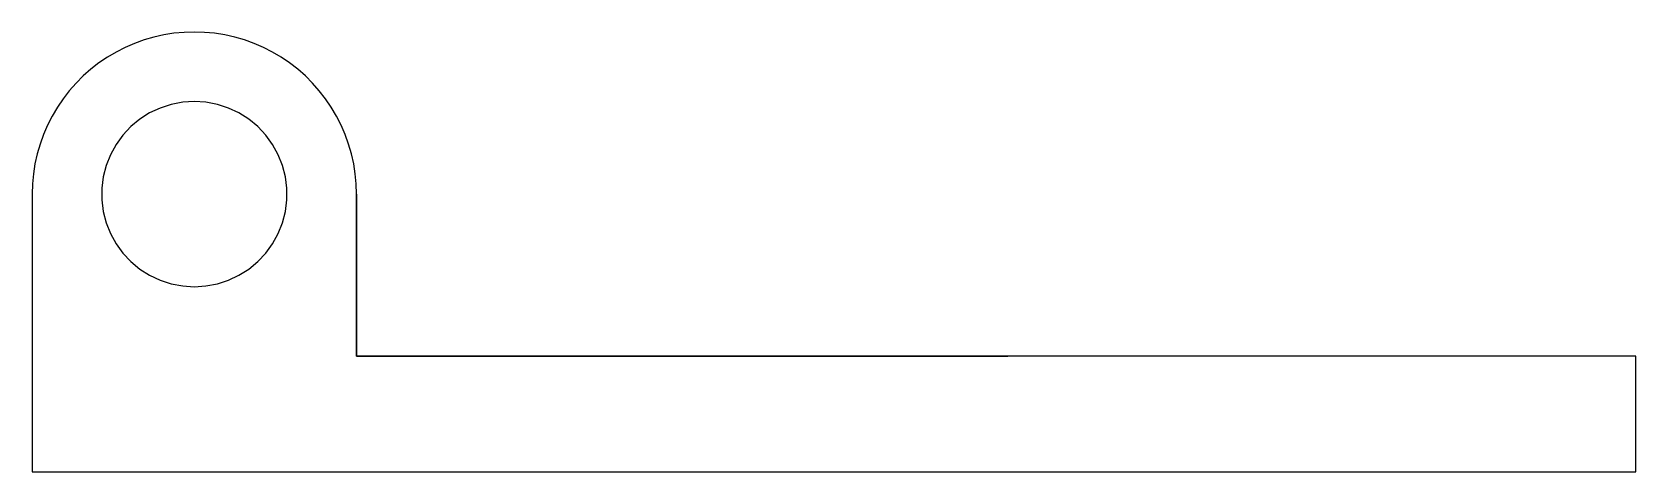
# Model space of a CAD drawing. Header units: metres. Extents: x -22.1 to 47.1, y 0 to 19.
import ezdxf

# ---------------------------------------------------------------- set-up
doc = ezdxf.new("R2010")
doc.units = ezdxf.units.M

msp = doc.modelspace()

# ---------------------------------------------------------------- linework, layer by layer
for points in [[(-8.1, 12), (-8.114, 12.44), (-8.155, 12.877), (-8.224, 13.312), (-8.32, 13.741), (-8.443, 14.163), (-8.592, 14.577), (-8.766, 14.98), (-8.966, 15.372), (-9.19, 15.751), (-9.437, 16.114), (-9.706, 16.462), (-9.997, 16.792), (-10.308, 17.103), (-10.638, 17.394), (-10.986, 17.663), (-11.349, 17.91), (-11.728, 18.134), (-12.12, 18.334), (-12.523, 18.508), (-12.937, 18.657), (-13.359, 18.78), (-13.788, 18.876), (-14.223, 18.945), (-14.66, 18.986), (-15.1, 19), (-15.54, 18.986), (-15.977, 18.945), (-16.412, 18.876), (-16.841, 18.78), (-17.263, 18.657), (-17.677, 18.508), (-18.08, 18.334), (-18.472, 18.134), (-18.851, 17.91), (-19.214, 17.663), (-19.562, 17.394), (-19.892, 17.103), (-20.203, 16.792), (-20.494, 16.462), (-20.763, 16.114), (-21.01, 15.751), (-21.234, 15.372), (-21.434, 14.98), (-21.608, 14.577), (-21.757, 14.163), (-21.88, 13.741), (-21.976, 13.312), (-22.045, 12.877), (-22.086, 12.44), (-22.1, 12)], [(-15.1, 16), (-15.601, 15.968), (-16.095, 15.874), (-16.572, 15.719), (-17.027, 15.505), (-17.451, 15.236), (-17.838, 14.916), (-18.182, 14.55), (-18.477, 14.143), (-18.719, 13.703), (-18.904, 13.236), (-19.029, 12.75), (-19.092, 12.251), (-19.092, 11.749), (-19.029, 11.25), (-18.904, 10.764), (-18.719, 10.297), (-18.477, 9.857), (-18.182, 9.45), (-17.838, 9.084), (-17.451, 8.764), (-17.027, 8.495), (-16.572, 8.281), (-16.095, 8.126), (-15.601, 8.032), (-15.1, 8), (-14.599, 8.032), (-14.105, 8.126), (-13.628, 8.281), (-13.173, 8.495), (-12.749, 8.764), (-12.362, 9.084), (-12.018, 9.45), (-11.723, 9.857), (-11.481, 10.297), (-11.296, 10.764), (-11.171, 11.25), (-11.108, 11.749), (-11.108, 12.251), (-11.171, 12.75), (-11.296, 13.236), (-11.481, 13.703), (-11.723, 14.143), (-12.018, 14.55), (-12.362, 14.916), (-12.749, 15.236), (-13.173, 15.505), (-13.628, 15.719), (-14.105, 15.874), (-14.599, 15.968), (-15.1, 16)], [(-22.1, 12), (-22.1, 11.76), (-22.1, 11.52), (-22.1, 11.28), (-22.1, 11.04), (-22.1, 10.8), (-22.1, 10.56), (-22.1, 10.32), (-22.1, 10.08), (-22.1, 9.84), (-22.1, 9.6), (-22.1, 9.36), (-22.1, 9.12), (-22.1, 8.88), (-22.1, 8.64), (-22.1, 8.4), (-22.1, 8.16), (-22.1, 7.92), (-22.1, 7.68), (-22.1, 7.44), (-22.1, 7.2), (-22.1, 6.96), (-22.1, 6.72), (-22.1, 6.48), (-22.1, 6.24), (-22.1, 6), (-22.1, 5.76), (-22.1, 5.52), (-22.1, 5.28), (-22.1, 5.04), (-22.1, 4.8), (-22.1, 4.56), (-22.1, 4.32), (-22.1, 4.08), (-22.1, 3.84), (-22.1, 3.6), (-22.1, 3.36), (-22.1, 3.12), (-22.1, 2.88), (-22.1, 2.64), (-22.1, 2.4), (-22.1, 2.16), (-22.1, 1.92), (-22.1, 1.68), (-22.1, 1.44), (-22.1, 1.2), (-22.1, 0.96), (-22.1, 0.72), (-22.1, 0.48), (-22.1, 0.24), (-22.1, 0)], [(-8.1, 12), (-8.1, 11.86), (-8.1, 11.72), (-8.1, 11.58), (-8.1, 11.44), (-8.1, 11.3), (-8.1, 11.16), (-8.1, 11.02), (-8.1, 10.88), (-8.1, 10.74), (-8.1, 10.6), (-8.1, 10.46), (-8.1, 10.32), (-8.1, 10.18), (-8.1, 10.04), (-8.1, 9.9), (-8.1, 9.76), (-8.1, 9.62), (-8.1, 9.48), (-8.1, 9.34), (-8.1, 9.2), (-8.1, 9.06), (-8.1, 8.92), (-8.1, 8.78), (-8.1, 8.64), (-8.1, 8.5), (-8.1, 8.36), (-8.1, 8.22), (-8.1, 8.08), (-8.1, 7.94), (-8.1, 7.8), (-8.1, 7.66), (-8.1, 7.52), (-8.1, 7.38), (-8.1, 7.24), (-8.1, 7.1), (-8.1, 6.96), (-8.1, 6.82), (-8.1, 6.68), (-8.1, 6.54), (-8.1, 6.4), (-8.1, 6.26), (-8.1, 6.12), (-8.1, 5.98), (-8.1, 5.84), (-8.1, 5.7), (-8.1, 5.56), (-8.1, 5.42), (-8.1, 5.28), (-8.1, 5.14), (-8.1, 5)], [(-8.1, 5), (-8.1, 5.14), (-8.1, 5.28), (-8.1, 5.42), (-8.1, 5.56), (-8.1, 5.7), (-8.1, 5.84), (-8.1, 5.98), (-8.1, 6.12), (-8.1, 6.26), (-8.1, 6.4), (-8.1, 6.54), (-8.1, 6.68), (-8.1, 6.82), (-8.1, 6.96), (-8.1, 7.1), (-8.1, 7.24), (-8.1, 7.38), (-8.1, 7.52), (-8.1, 7.66), (-8.1, 7.8), (-8.1, 7.94), (-8.1, 8.08), (-8.1, 8.22), (-8.1, 8.36), (-8.1, 8.5), (-8.1, 8.64), (-8.1, 8.78), (-8.1, 8.92), (-8.1, 9.06), (-8.1, 9.2), (-8.1, 9.34), (-8.1, 9.48), (-8.1, 9.62), (-8.1, 9.76), (-8.1, 9.9), (-8.1, 10.04), (-8.1, 10.18), (-8.1, 10.32), (-8.1, 10.46), (-8.1, 10.6), (-8.1, 10.74), (-8.1, 10.88), (-8.1, 11.02), (-8.1, 11.16), (-8.1, 11.3), (-8.1, 11.44), (-8.1, 11.58), (-8.1, 11.72), (-8.1, 11.86), (-8.1, 12)], [(-8.1, 5), (-7.538, 5), (-6.976, 5), (-6.414, 5), (-5.852, 5), (-5.29, 5), (-4.728, 5), (-4.166, 5), (-3.604, 5), (-3.042, 5), (-2.48, 5), (-1.918, 5), (-1.356, 5), (-0.794, 5), (-0.232, 5), (0.33, 5), (0.892, 5), (1.454, 5), (2.016, 5), (2.578, 5), (3.14, 5), (3.702, 5), (4.264, 5), (4.826, 5), (5.388, 5), (5.95, 5), (6.512, 5), (7.074, 5), (7.636, 5), (8.198, 5), (8.76, 5), (9.322, 5), (9.884, 5), (10.446, 5), (11.008, 5), (11.57, 5), (12.132, 5), (12.694, 5), (13.256, 5), (13.818, 5), (14.38, 5), (14.942, 5), (15.504, 5), (16.066, 5), (16.628, 5), (17.19, 5), (17.752, 5), (18.314, 5), (18.876, 5), (19.438, 5), (20, 5)], [(47.1, 5), (45.996, 5), (44.892, 5), (43.788, 5), (42.684, 5), (41.58, 5), (40.476, 5), (39.372, 5), (38.268, 5), (37.164, 5), (36.06, 5), (34.956, 5), (33.852, 5), (32.748, 5), (31.644, 5), (30.54, 5), (29.436, 5), (28.332, 5), (27.228, 5), (26.124, 5), (25.02, 5), (23.916, 5), (22.812, 5), (21.708, 5), (20.604, 5), (19.5, 5), (18.396, 5), (17.292, 5), (16.188, 5), (15.084, 5), (13.98, 5), (12.876, 5), (11.772, 5), (10.668, 5), (9.564, 5), (8.46, 5), (7.356, 5), (6.252, 5), (5.148, 5), (4.044, 5), (2.94, 5), (1.836, 5), (0.732, 5), (-0.372, 5), (-1.476, 5), (-2.58, 5), (-3.684, 5), (-4.788, 5), (-5.892, 5), (-6.996, 5), (-8.1, 5)], [(47.1, 0), (47.1, 0.1), (47.1, 0.2), (47.1, 0.3), (47.1, 0.4), (47.1, 0.5), (47.1, 0.6), (47.1, 0.7), (47.1, 0.8), (47.1, 0.9), (47.1, 1), (47.1, 1.1), (47.1, 1.2), (47.1, 1.3), (47.1, 1.4), (47.1, 1.5), (47.1, 1.6), (47.1, 1.7), (47.1, 1.8), (47.1, 1.9), (47.1, 2), (47.1, 2.1), (47.1, 2.2), (47.1, 2.3), (47.1, 2.4), (47.1, 2.5), (47.1, 2.6), (47.1, 2.7), (47.1, 2.8), (47.1, 2.9), (47.1, 3), (47.1, 3.1), (47.1, 3.2), (47.1, 3.3), (47.1, 3.4), (47.1, 3.5), (47.1, 3.6), (47.1, 3.7), (47.1, 3.8), (47.1, 3.9), (47.1, 4), (47.1, 4.1), (47.1, 4.2), (47.1, 4.3), (47.1, 4.4), (47.1, 4.5), (47.1, 4.6), (47.1, 4.7), (47.1, 4.8), (47.1, 4.9), (47.1, 5)], [(-22.1, 0), (-20.716, 0), (-19.332, 0), (-17.948, 0), (-16.564, 0), (-15.18, 0), (-13.796, 0), (-12.412, 0), (-11.028, 0), (-9.644, 0), (-8.26, 0), (-6.876, 0), (-5.492, 0), (-4.108, 0), (-2.724, 0), (-1.34, 0), (0.044, 0), (1.428, 0), (2.812, 0), (4.196, 0), (5.58, 0), (6.964, 0), (8.348, 0), (9.732, 0), (11.116, 0), (12.5, 0), (13.884, 0), (15.268, 0), (16.652, 0), (18.036, 0), (19.42, 0), (20.804, 0), (22.188, 0), (23.572, 0), (24.956, 0), (26.34, 0), (27.724, 0), (29.108, 0), (30.492, 0), (31.876, 0), (33.26, 0), (34.644, 0), (36.028, 0), (37.412, 0), (38.796, 0), (40.18, 0), (41.564, 0), (42.948, 0), (44.332, 0), (45.716, 0), (47.1, 0)]]:
    msp.add_lwpolyline(points)

doc.saveas('drawing.dxf')
